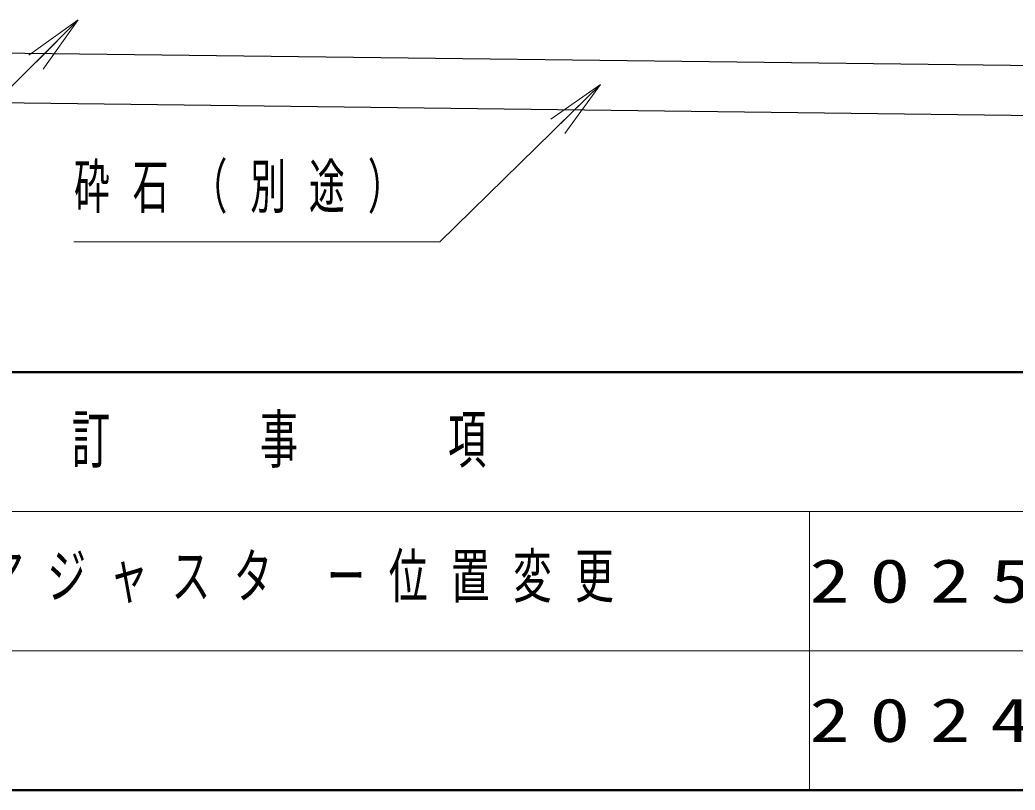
# Model space of a CAD drawing. Units: millimetres on the paper. Extents: x -385 to 0, y -594 to 267.
# Drawn here: x -323.16 to -273.17, y 0 to 38.71 of the extents above; entities that cross this region are included whole.
import ezdxf

# ---------------------------------------------------------------- set-up
doc = ezdxf.new("R2010")
doc.units = ezdxf.units.MM
doc.layers.add('1_40', color=7, linetype='Continuous', lineweight=25)
doc.layers.add('LY_3', color=7, linetype='Continuous', lineweight=13)
doc.layers.add('LY_4', color=7, linetype='Continuous')
doc.styles.add('ＭＳ ゴシック', font='')
doc.styles.get('ＭＳ ゴシック').set_extended_font_data('MS Gothic')

msp = doc.modelspace()

# ---------------------------------------------------------------- linework, layer by layer
at = {"layer": '1_40', "lineweight": 13}
for p, q in [((-322.702, 36.942), (-320.228, 38.71)), ((-320.228, 38.71), (-322.349, 36.588)), ((-320.228, 38.71), (-321.995, 36.235)), ((-296.489, 33.721), (-293.997, 35.465)), ((-293.997, 35.465), (-296.139, 33.364)), ((-293.997, 35.465), (-295.788, 33.007))]:
    msp.add_line(p, q, dxfattribs=at)
at = {"layer": '1_40'}
for p, q in [((-348.301, 37.361), (-248.051, 36.111)), ((-348.315, 34.861), (-248.065, 33.611))]:
    msp.add_line(p, q, dxfattribs=at)
at = {"layer": '1_40', "lineweight": 13}
for points in [[(-320.228, 38.71), (-331.126, 27.809), (-382.376, 27.809)], [(-293.997, 35.465), (-302.062, 27.554), (-320.442, 27.554)]]:
    msp.add_lwpolyline(points, dxfattribs=at)
at = {"layer": 'LY_3', "lineweight": 50}
for p, q in [((-385, 21), (0, 21)), ((-385, 0), (0, 0))]:
    msp.add_line(p, q, dxfattribs=at)
at = {"layer": 'LY_3'}
for p, q in [((-385, 14), (-243.5, 14)), ((-283.5, 14), (-283.5, 0)), ((-385, 7), (-243.5, 7))]:
    msp.add_line(p, q, dxfattribs=at)

# ---------------------------------------------------------------- texts
at = {"layer": '1_40', "insert": (-320.442, 30.204), "char_height": 2.199, "attachment_point": 4, "style": 'ＭＳ ゴシック'}
msp.add_mtext('\\T1.64;\\W0.6;砕石（別途）', dxfattribs=at)
at = {"layer": 'LY_3', "color": 4, "insert": (-314.25, 17.5), "char_height": 2.346, "attachment_point": 5, "style": 'ＭＳ ゴシック'}
msp.add_mtext('\\T1.64;\\W0.6;改\u3000\u3000訂\u3000\u3000事\u3000\u3000項', dxfattribs=at)
at = {"layer": 'LY_4', "char_height": 2.199, "attachment_point": 4, "style": 'ＭＳ ゴシック'}
for s, insert in [('\\T1.6;\\W0.65;フレーム部：高ナット長さ・数量/アジャスタ\\~ー位置変更', (-373.25, 10.5)), ('\\T1.5;\\W1.35;2025.03.13', (-283.5, 10.5)), ('\\T1.5;\\W1.35;2024.07.01', (-283.5, 3.5))]:
    msp.add_mtext(s, dxfattribs=dict(at, insert=insert))

doc.saveas('drawing.dxf')
